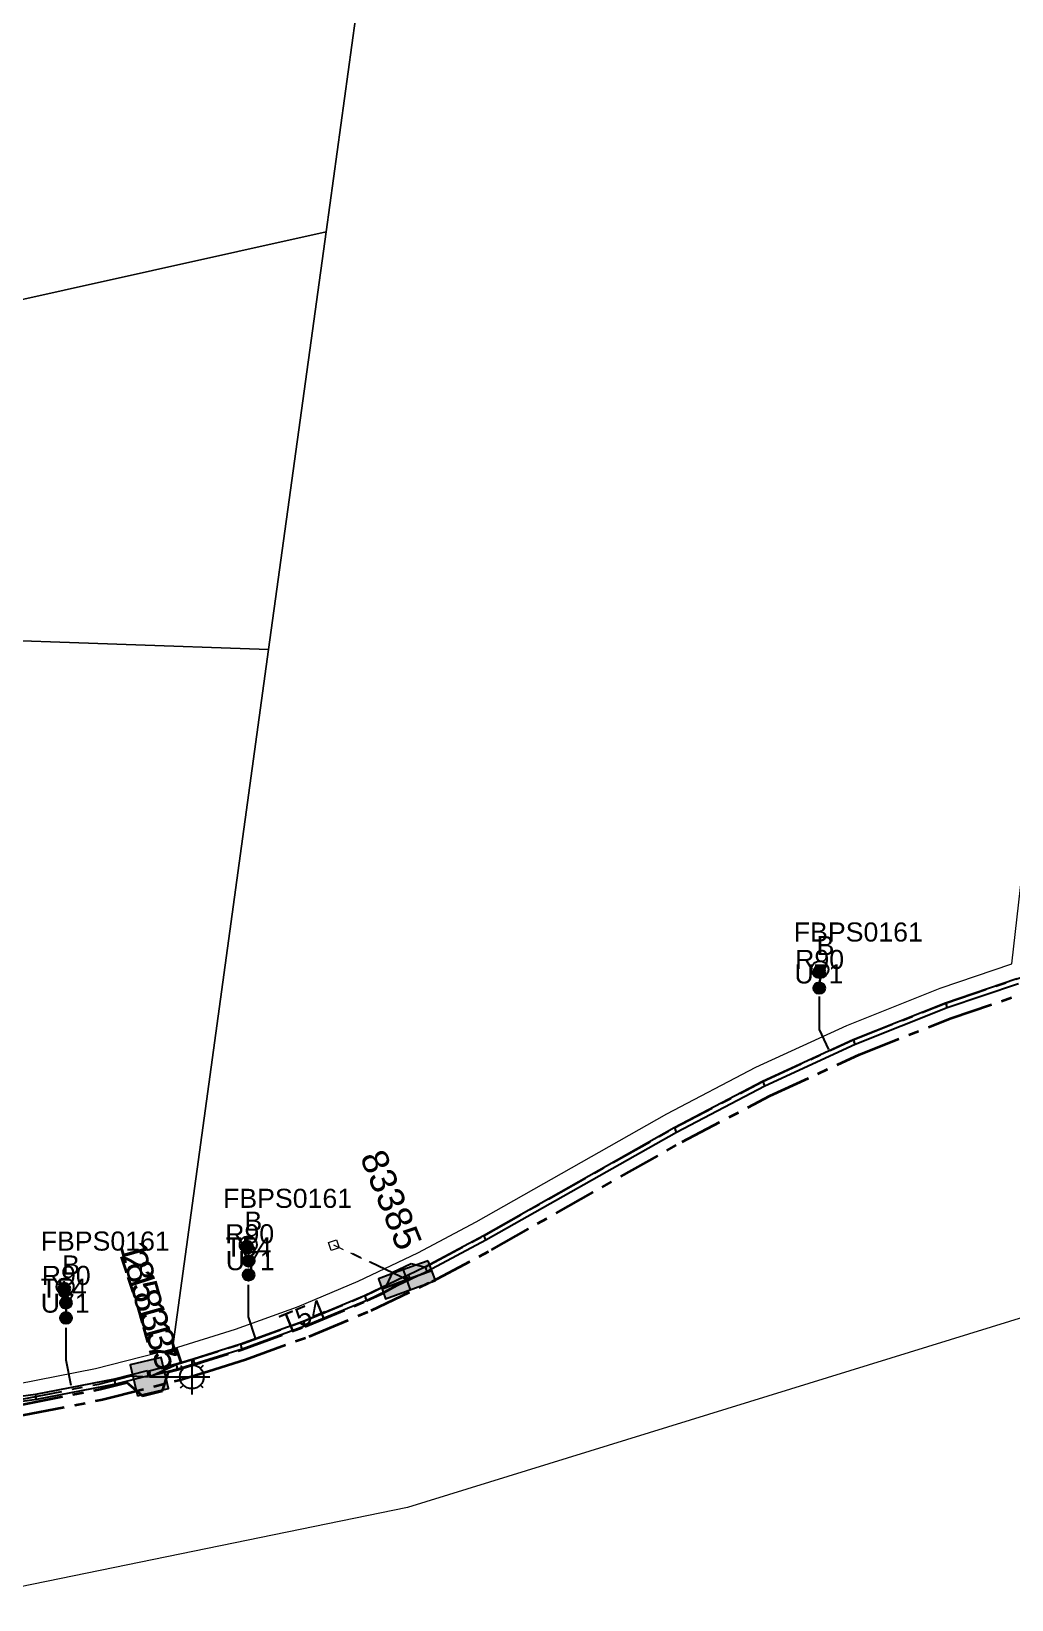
# Model space of a CAD drawing. Header units: metres. Extents: x 244561 to 254068, y 6159332 to 6162744.
# Drawn here: x 251945 to 252037.4, y 6161650.9 to 6161798.6 of the extents above; entities that cross this region are included whole.
import ezdxf
from ezdxf.enums import TextEntityAlignment as Align

# ---------------------------------------------------------------- set-up
doc = ezdxf.new("R2010")
doc.units = ezdxf.units.M
doc.linetypes.add('Cable Exist UG', pattern=[7, 4, -1, 1, -1])
doc.linetypes.add('PHANTOMX2', pattern=[6.6, 3, -0.75, 0.2, -0.75, 0.2, -0.75, 0.2, -0.75])
doc.layers.get('0').update_dxf_attribs({"color": 6})
for name, color, linetype, lineweight in [('_User_HV_Exist', 1, 'Continuous', 35), ('_User_LV_Exist', 5, 'Continuous', 35), ('Cadastre Developer_SP_NEW', 92, 'Continuous', 15), ('Cadastre Land Parcels_SP_EXT', 118, 'Continuous', 15), ('Mains_HV_EXT', 13, 'Continuous', 25), ('Mains_LV_EXT', 163, 'Continuous', 25), ('Mains_SL_EXT', 131, 'Continuous', 25), ('Services_SP_EXT', 42, 'PHANTOMX2', 20)]:
    doc.layers.add(name, color=color, linetype=linetype, lineweight=lineweight)
for name, color, linetype in [('Duct_SP_EXT', 30, 'Continuous'), ('Equip_SP_SL_EXT', 7, 'Continuous'), ('SupportsUG_SP_LV_EXT', 7, 'Continuous'), ('SupportsUG_SP_LV_SL_EXT', 7, 'Continuous'), ('Trench_SP_EXT', 7, 'Continuous')]:
    doc.layers.add(name, color=color, linetype=linetype)
doc.styles.add('COLUMN_LABEL', font='arial.ttf', dxfattribs={"height": 2})
doc.styles.add('iecARIAL', font='arial.ttf', dxfattribs={"height": 2})
doc.styles.add('POLE_LABEL', font='arial.ttf', dxfattribs={"height": 2})
doc.styles.add('SL_LABEL', font='arial.ttf', dxfattribs={"height": 2})
doc.styles.get("Standard").update_dxf_attribs({"font": 'arial.ttf'})

# ---------------------------------------------------------------- blocks, each defined once
blk = doc.blocks.new('COLUMN_EXT')
blk.add_hatch(color=256).paths.add_polyline_path([(1.5, -1.5), (1.5, 1.5), (-1.5, 1.5), (-1.5, -1.5)])
blk.add_lwpolyline([(1.5, 1.5), (-1.5, 1.5), (-1.5, -1.5), (1.5, -1.5)], close=True)
at = {"flags": 9}
for tag, p in [('STREETNAME', (-1.81, 1.6)), ('LOCATION', (-1.81, 1.4)), ('SUBURB', (-1.81, 1.8)), ('NOTES', (-1.81, 2)), ('COLUMN_TYPE', (-1.81, 0.4)), ('OWNED_BY', (-1.81, 0.6)), ('LEGEND', (-1.81, 1.2)), ('USAGE', (-1.81, 1)), ('STATE', (-1.81, 0.8))]:
    blk.add_attdef(tag, text='', height=0.2, rotation=180, dxfattribs=at).set_placement(p, align=Align.MIDDLE_LEFT)
at = {"flags": 1}
blk.add_attdef('Z', (-1.81, 2.35), '', height=0.2, rotation=180, dxfattribs=at)
at = {"flags": 9}
for tag, style, p in [('STRUCTURE_PLANT_NUMBER', 'POLE_LABEL', (-1.81, -0.03)), ('STREET_CODE', 'COLUMN_LABEL', (-1.81, 0.2))]:
    blk.add_attdef(tag, text='', height=0.2, rotation=180, dxfattribs=dict(at, style=style)).set_placement(p, align=Align.MIDDLE_LEFT)
at = {"style": 'COLUMN_LABEL', "width": 0.9, "flags": 8}
blk.add_attdef('ASSET_NUM', text='', height=2, rotation=270, dxfattribs=at).set_placement((2, -4), align=Align.MIDDLE_LEFT)
blk = doc.blocks.new('PILLAR_EXT')
blk.add_hatch(color=256).paths.add_polyline_path([(-2.5, 1), (-2.5, -1), (2.5, -1), (2.5, 1)])
for p, q in [((-2.5, 0), (2.5, 0)), ((0, 1), (0, -1))]:
    blk.add_line(p, q)
at = {"ltscale": 10}
blk.add_line((2.5, 0), (-2.5, 0), dxfattribs=at)
blk.add_lwpolyline([(-2.5, -1), (-1.25, -1), (1.25, -1), (2.5, -1), (2.5, 1), (-2.5, 1)], close=True)
at = {"width": 0.9, "flags": 8}
blk.add_attdef('ASSET_NUM', text='', height=2, rotation=90, dxfattribs=at).set_placement((-2, 4), align=Align.MIDDLE_LEFT)
for tag, p, flags in [('OWNED_BY', (0, -0.2), 9), ('STATE', (0, -0.4), 9), ('SUPPORT_TYPE', (0, -0.6), 9), ('USAGE', (0, -0.8), 9), ('LEGEND', (0, -1), 9), ('LOCATION', (0, -1.2), 9), ('NOTES', (0, -1.4), 9), ('PARENT', (0, -1.6), 9), ('STREETNAME', (0, -1.8), 9), ('SUBURB', (0, -2), 1)]:
    blk.add_attdef(tag, p, '', height=0.2, dxfattribs=dict(flags=flags))
blk = doc.blocks.new('DUCT_EXT')
blk.add_circle((0, 0.8), 0.8)
at = {"flags": 1}
blk.add_attdef('Z', (0, 0), '', height=0.2, dxfattribs=at)
at = {"flags": 9}
for tag, p in [('DUCT_CODE', (0, 0)), ('XSECT_TYPE', (0, -0.2)), ('STATE', (0, -0.6)), ('FB_REFERENCE', (0, -0.4)), ('NOTES', (0, -0.8))]:
    blk.add_attdef(tag, text='', height=0.2, dxfattribs=at).set_placement(p, align=Align.MIDDLE_LEFT)
blk = doc.blocks.new('SL_LANTERN_EXT')
at = {"flags": 9}
for tag, p in [('LRATECODE', (-7.4, 0)), ('LOUTREACHVOCAB', (-7.2, 0)), ('LOUTREACH', (-7, 0)), ('LANTNUMBER', (-6.6, 0)), ('LNEW', (-6.4, 0)), ('LMASTVOCAB', (-6.2, 0)), ('LMAST', (-6, 0)), ('LLAMPVOCAB', (-5.8, 0)), ('LLAMP', (-5.6, 0)), ('LEXIST', (-5.4, 0)), ('LCHARGE3PERCENT', (-5.2, 0)), ('LCHARGE3', (-5, 0)), ('LCHARGE2PERCENT', (-4.8, 0)), ('LCHARGE2', (-4.6, 0)), ('LCHARGE1PERCENT', (-4.4, 0)), ('LCHARGE1', (-4.2, 0)), ('LCATEGORY', (-4, 0)), ('LBRACKETVOCAB', (-3.8, 0)), ('LBRACKET', (-3.6, 0)), ('LKINGHEIGHT', (-3.4, 0)), ('CREPLACE', (-3.2, 0)), ('CREMOVE', (-3, 0)), ('CNUMBER', (-2.8, 0)), ('CNEW', (-2.6, 0)), ('CEXIST', (-2.4, 0)), ('USAGE', (-2.2, 0)), ('STATE', (-2, 0)), ('OWNED_BY', (-1.8, 0)), ('ORIENTATION', (-1.6, 0)), ('OPERATING_VOLTAGE', (-1.4, 0)), ('NO_PHASES', (-1.2, 0)), ('LANTERN_TYPE', (-1, 0)), ('LANTERN_PURPOSE', (-0.8, 0)), ('CONTROL_TYPE', (-0.6, 0)), ('CONSTRUCTED_VOLTAGE', (-0.4, 0))]:
    blk.add_attdef(tag, text='', height=0.001, rotation=270, dxfattribs=at).set_placement(p, align=Align.MIDDLE_LEFT)
at = {"style": 'SL_LABEL', "flags": 9}
blk.add_attdef('STREET_CODE', text='', height=0.001, rotation=270, dxfattribs=at).set_placement((0, 0), align=Align.MIDDLE_LEFT)
at = {"flags": 1}
blk.add_attdef('Z', (0, 0), '', height=0.001, rotation=270, dxfattribs=at)
at = {"width": 0.9}
blk.add_attdef('LNUMBER', text='', height=1, dxfattribs=at).set_placement((7, -1), align=Align.MIDDLE_LEFT)
at = {"flags": 9}
for tag, p in [('LREMOVE', (0, -7.6)), ('LREPLACE', (0, -7.8)), ('LTYPE', (0, -8)), ('LTYPEVOCAB', (0, -8.2)), ('LEGEND', (0, -8.4)), ('SUBURB', (0, -8.6)), ('STREETNAME', (0, -8.8)), ('LOCATION', (0, -9)), ('NOTES', (0, -9.2)), ('MAINTAINED_BY', (0, -9.86))]:
    blk.add_attdef(tag, text='', height=0.001, dxfattribs=at).set_placement(p, align=Align.MIDDLE_LEFT)
blk.add_attdef('OPERATED_BY', (0, -9.61), '', height=0.001, dxfattribs=at)
blk.add_wipeout([(5.69, 0), (5.06, -1.06), (4, -1.69), (2.94, -1.06), (2.31, 0), (2.94, 1.06), (4, 1.69), (5.06, 1.06)])
for p, q in [((4, 1.69), (4, 0)), ((0, 0), (4, 0)), ((2.94, 1.06), (3.2, 0.8)), ((5.06, 1.06), (4.8, 0.8)), ((2.94, -1.06), (3.2, -0.8)), ((4, 0), (5.69, 0)), ((4, 0), (4, -1.69)), ((5.06, -1.06), (4.8, -0.8))]:
    blk.add_line(p, q)
blk.add_circle((4, 0), 1.12)
blk = doc.blocks.new('CCP_EXT')
at = {"flags": 9}
for tag, p in [('STATE', (0, -1.8)), ('LIFE_SUPPORT', (0, -1.6)), ('NOTES', (0, -2))]:
    blk.add_attdef(tag, text='', height=0.2, dxfattribs=at).set_placement(p, align=Align.MIDDLE_LEFT)
blk.add_wipeout([(0, 0.57), (0.57, 0), (0, -0.57), (-0.57, 0)])
blk.add_lwpolyline([(-0.57, 0), (0, 0.57), (0.57, 0), (0, -0.57), (-0.57, 0)])
at = {"flags": 1}
blk.add_attdef('Z', (0, 0), '', height=0.2, dxfattribs=at)
at = {"flags": 9}
for tag, p in [('CCP_TYPE', (0, 0)), ('CONSTRUCTED_VOLTAGE', (0, -0.2)), ('OPERATING_VOLTAGE', (0, -0.6)), ('ORIENTATION', (0, -0.8)), ('OWNED_BY', (0, -1)), ('NO_PHASES', (0, -0.4)), ('USAGE', (0, -1.2)), ('LEGEND', (0, -1.4))]:
    blk.add_attdef(tag, text='', height=0.2, dxfattribs=at).set_placement(p, align=Align.MIDDLE_LEFT)
blk = doc.blocks.new('CABLE_LARGE_EXT')
h = blk.add_hatch(color=256)
edge = h.paths.add_edge_path()
edge.add_arc((0, 0.55), 0.55, 0, 360)
blk.add_circle((0, 0.55), 0.55)
at = {"flags": 1}
blk.add_attdef('Z', (0, 0), '', height=0.2, dxfattribs=at)
at = {"flags": 9}
for tag, p in [('COND_CODE', (0, 0)), ('STATE', (0, -0.4)), ('XSECT_SIZE', (0, -0.6)), ('FB_REFERENCE', (0, -0.2)), ('NOTES', (0, -0.8))]:
    blk.add_attdef(tag, text='', height=0.2, dxfattribs=at).set_placement(p, align=Align.MIDDLE_LEFT)

msp = doc.modelspace()

# ---------------------------------------------------------------- linework, layer by layer
at = {"layer": 'Cadastre Developer_SP_NEW', "linetype": 'Continuous'}
msp.add_lwpolyline([(251898.7113, 6161763.2802), (251972.7807, 6161779.7596), (251972.7807, 6161779.7596), (251980.0347, 6161832.5183)], dxfattribs=at)
msp.add_lwpolyline([(251972.7807, 6161779.7596), (251898.7113, 6161763.2802), (251897.6113, 6161762.4107), (251896.5598, 6161761.4849), (251895.5592, 6161760.5036), (251894.6133, 6161759.4701), (251893.7223, 6161758.3864), (251892.8926, 6161757.2575), (251892.1239, 6161756.0854), (251891.4198, 6161754.8744), (251890.7815, 6161753.6262), (251890.2099, 6161752.346), (251886.4155, 6161743.1814), (251938.7591, 6161741.4183), (251967.3743, 6161740.4411), (251972.7807, 6161779.7596)], close=True, dxfattribs=at)
at = {"layer": 'Cadastre Land Parcels_SP_EXT', "linetype": 'Continuous'}
for points in [[(251898.7113, 6161763.2802), (251972.7807, 6161779.7596), (251972.7807, 6161779.7596), (251980.0347, 6161832.5183)], [(252165.6289, 6161716.8082), (251980.4688, 6161659.6085), (251883.4393, 6161639.7363), (251813.7414, 6161623.297), (251790.4876, 6161619.6015), (251753.783, 6161614.0045), (251718.6048, 6161608.6416), (251691.0582, 6161604.4422), (251683.4246, 6161603.1063), (251648.2202, 6161596.9493), (251618.6696, 6161591.7822), (251589.1189, 6161586.6139), (251574.3226, 6161584.1696), (251555.8402, 6161577.7777), (251517.9467, 6161564.9739), (251470.5788, 6161548.9691), (251423.1895, 6161533.0291), (251360.3179, 6161503.7091), (251314.2861, 6161477.9612), (251260.9887, 6161444.8712), (251251.6398, 6161438.6951), (251185.807, 6161391.0979)]]:
    msp.add_lwpolyline(points, dxfattribs=at)
for points in [[(251964.2491, 6161676.4042), (251970.0904, 6161678.5296), (251975.8231, 6161680.9287), (251981.4359, 6161683.5962), (251986.9176, 6161686.526), (252004.8872, 6161696.6826), (252013.2619, 6161701.0763), (252021.8539, 6161705.029), (252030.6399, 6161708.5281), (252037.3928, 6161710.8183), (252050.1878, 6161823.3638), (251980.0347, 6161832.5183), (251972.7807, 6161779.7596), (251967.3743, 6161740.4411), (251958.3149, 6161674.5569), (251964.2491, 6161676.4042)], [(251972.7807, 6161779.7596), (251898.7113, 6161763.2802), (251897.6113, 6161762.4107), (251896.5598, 6161761.4849), (251895.5592, 6161760.5036), (251894.6133, 6161759.4701), (251893.7223, 6161758.3864), (251892.8926, 6161757.2575), (251892.1239, 6161756.0854), (251891.4198, 6161754.8744), (251890.7815, 6161753.6262), (251890.2099, 6161752.346), (251886.4155, 6161743.1814), (251938.7591, 6161741.4183), (251967.3743, 6161740.4411), (251972.7807, 6161779.7596)], [(251936.2918, 6161670.2599), (251943.7096, 6161671.2734), (251951.0602, 6161672.7069), (251958.3149, 6161674.5569), (251967.3743, 6161740.4411), (251938.7591, 6161741.4183), (251932.7204, 6161696.902), (251928.8271, 6161669.6711), (251936.2918, 6161670.2599)]]:
    msp.add_lwpolyline(points, close=True, dxfattribs=at)
at = {"layer": 'Duct_SP_EXT'}
for p, q in [((252031.1448, 6161707.1577), (252037.8619, 6161709.4357)), ((252031.3108, 6161706.7071), (252038.0155, 6161708.981)), ((252022.4295, 6161703.6867), (252031.1448, 6161707.1577)), ((252022.6188, 6161703.2454), (252031.3108, 6161706.7071)), ((252031.1448, 6161707.1577), (252031.2278, 6161706.9324)), ((252031.3108, 6161706.7071), (252031.2278, 6161706.9324)), ((252013.9065, 6161699.7657), (252022.4295, 6161703.6867)), ((252014.1185, 6161699.3349), (252022.6188, 6161703.2454)), ((252022.4295, 6161703.6867), (252022.5242, 6161703.466)), ((252022.6188, 6161703.2454), (252022.5242, 6161703.466)), ((252005.5858, 6161695.4004), (252013.9065, 6161699.7657)), ((252005.8154, 6161694.9788), (252014.1185, 6161699.3349)), ((252013.9065, 6161699.7657), (252014.0125, 6161699.5503)), ((252014.1185, 6161699.3349), (252014.0125, 6161699.5503)), ((251987.6209, 6161685.2464), (252005.5858, 6161695.4004)), ((251987.8522, 6161684.8258), (252005.8154, 6161694.9788)), ((252005.5858, 6161695.4004), (252005.7006, 6161695.1896)), ((252005.8154, 6161694.9788), (252005.7006, 6161695.1896)), ((251982.0937, 6161682.2924), (251987.6209, 6161685.2464)), ((251987.6209, 6161685.2464), (251987.7366, 6161685.0361)), ((251982.31, 6161681.8637), (251987.8522, 6161684.8258)), ((251987.8522, 6161684.8258), (251987.7366, 6161685.0361)), ((251980.5238, 6161681.5462), (251982.0937, 6161682.2924)), ((251982.0937, 6161682.2924), (251982.2019, 6161682.078)), ((251976.4186, 6161679.5952), (251980.138, 6161681.3628)), ((251976.6144, 6161679.1568), (251980.344, 6161680.9293)), ((251980.138, 6161681.3628), (251980.3119, 6161681.4455)), ((251980.138, 6161681.3628), (251980.241, 6161681.1461)), ((251980.344, 6161680.9293), (251980.241, 6161681.1461)), ((251980.2475, 6161681.4149), (251980.5238, 6161681.5462)), ((251980.2475, 6161681.4149), (251980.3505, 6161681.1981)), ((251980.3119, 6161681.4455), (251980.4149, 6161681.2288)), ((251980.344, 6161680.9293), (251980.518, 6161681.012)), ((251980.4535, 6161680.9814), (251980.3505, 6161681.1981)), ((251980.518, 6161681.012), (251980.4149, 6161681.2288)), ((251980.4535, 6161680.9814), (251980.7298, 6161681.1127)), ((251980.5238, 6161681.5462), (251980.6268, 6161681.3295)), ((251980.7298, 6161681.1127), (251980.6268, 6161681.3295)), ((251980.7298, 6161681.1127), (251982.31, 6161681.8637)), ((251982.31, 6161681.8637), (251982.2019, 6161682.078)), ((251970.6221, 6161677.1693), (251976.4186, 6161679.5952)), ((251976.4186, 6161679.5952), (251976.5165, 6161679.376)), ((251976.6144, 6161679.1568), (251976.5165, 6161679.376)), ((251970.7969, 6161676.7222), (251976.6144, 6161679.1568)), ((251964.716, 6161675.0204), (251970.6221, 6161677.1693)), ((251964.8695, 6161674.5654), (251970.7969, 6161676.7222)), ((251970.6221, 6161677.1693), (251970.7095, 6161676.9458)), ((251970.7969, 6161676.7222), (251970.7095, 6161676.9458)), ((251964.716, 6161675.0204), (251964.7927, 6161674.7929)), ((251964.8695, 6161674.5654), (251964.7927, 6161674.7929)), ((251945.4127, 6161670.2594), (251939.884, 6161669.5047)), ((251945.4912, 6161669.7856), (251939.9489, 6161669.0292)), ((251945.4127, 6161670.2594), (251945.452, 6161670.0225)), ((251945.4912, 6161669.7856), (251945.452, 6161670.0225))]:
    msp.add_line(p, q, dxfattribs=at)
for points in [[(252019.2292, 6161707.7568), (252019.2292, 6161704.6331), (252020.1058, 6161702.7672)], [(251965.4547, 6161680.606), (251965.4547, 6161679.475), (251965.4547, 6161677.5644), (251966.104, 6161675.5581)], [(251948.2748, 6161676.5469), (251948.2748, 6161673.5296), (251948.739, 6161671.1517)]]:
    msp.add_lwpolyline(points, dxfattribs=at)
at = {"layer": 'Trench_SP_EXT', "linetype": 'Cable Exist UG'}
msp.add_lwpolyline([(251980.5603, 6161681.0025), (251975.2827, 6161683.4952)], dxfattribs=at)

# ---------------------------------------------------------------- block references
at = {"layer": 'Duct_SP_EXT'}
for name, p in [('DUCT_EXT', (252019.3076, 6161709.4828)), ('CABLE_LARGE_EXT', (252019.2505, 6161709.5345)), ('CABLE_LARGE_EXT', (252019.2505, 6161707.9863)), ('DUCT_EXT', (251965.449, 6161683.5702)), ('CABLE_LARGE_EXT', (251965.3466, 6161683.6384)), ('CABLE_LARGE_EXT', (251965.4914, 6161682.3011)), ('DUCT_EXT', (251948.202, 6161679.6135)), ('CABLE_LARGE_EXT', (251948.1169, 6161679.6985)), ('CABLE_LARGE_EXT', (251965.483, 6161680.9789)), ('CABLE_LARGE_EXT', (251948.2792, 6161678.338)), ('CABLE_LARGE_EXT', (251948.287, 6161676.9194))]:
    msp.add_blockref(name, p, dxfattribs=at)
at = {"layer": 'SupportsUG_SP_LV_EXT'}
ref = msp.add_blockref('PILLAR_EXT', (251980.4073, 6161681.0748), dxfattribs=dict(at, rotation=199.9085893050002))
ref.add_attrib('ASSET_NUM', '83385', dxfattribs={"layer": '0', "height": 2.5, "rotation": 292.049703, "style": 'iecARIAL'}).set_placement((251981.9073, 6161684.5748), align=Align.TOP_RIGHT)
at = {"layer": 'SupportsUG_SP_LV_SL_EXT'}
ref = msp.add_blockref('COLUMN_EXT', (251956.1416, 6161671.9377), dxfattribs=dict(at, rotation=193.0994495004531))
ref.add_attrib('ASSET_NUM', '218335', dxfattribs={"layer": '0', "height": 2.5, "rotation": 288.177477, "style": 'COLUMN_LABEL'}).set_placement((251958.1416, 6161672.6877), align=Align.MIDDLE_RIGHT)

# ---------------------------------------------------------------- texts
at = {"layer": 'Duct_SP_EXT'}
for s, p in [('FBPS0161', (252016.8497, 6161712.9191)), ('B', (252018.9938, 6161711.6404)), ('R90', (252016.9754, 6161710.3332)), ('U71', (252016.9137, 6161708.9749)), ('FBPS0161', (251963.0807, 6161687.8385)), ('B', (251965.0967, 6161685.6884)), ('FBPS0161', (251945.902, 6161683.8135)), ('R90', (251963.2828, 6161684.4954)), ('T54', (251963.32, 6161683.2556)), ('U71', (251963.335, 6161681.9678)), ('R90', (251945.9989, 6161680.5761)), ('B', (251947.9236, 6161681.5626)), ('T54', (251945.9111, 6161679.3835)), ('U71', (251945.9048, 6161677.9686))]:
    msp.add_text(s, height=1.8, dxfattribs=at).set_placement(p)
at = {"layer": 'Mains_LV_EXT'}
msp.add_text('T54', height=1.8, rotation=22.380591, dxfattribs=at).set_placement((251968.9333, 6161675.9802))

# ---------------------------------------------------------------- next in the draw order: block references
at = {"layer": 'Equip_SP_SL_EXT'}
ref = msp.add_blockref('SL_LANTERN_EXT', (251956.1416, 6161671.9377), dxfattribs=at)
ref.add_attrib('ASSET_NUM', '185117', dxfattribs={"layer": '0', "height": 2.5, "rotation": 285.658345, "style": 'iecARIAL'}).set_placement((251957.6416, 6161673.4377), align=Align.MIDDLE_RIGHT)
at = {"layer": 'Services_SP_EXT', "rotation": 153.4959157751056}
msp.add_blockref('CCP_EXT', (251973.5203, 6161684.3279), dxfattribs=at)

# ---------------------------------------------------------------- next in the draw order: linework, layer by layer
at = {"layer": '_User_HV_Exist', "linetype": 'Cable Exist UG'}
msp.add_lwpolyline([(251944.2002, 6161668.3125), (251951.7185, 6161669.7789), (251959.0563, 6161671.6499), (251961.7171, 6161672.474), (251961.7171, 6161672.474), (251965.2084, 6161673.5608), (251971.1829, 6161675.7347), (251977.0466, 6161678.1886), (251982.7876, 6161680.9171), (251988.3628, 6161683.8968), (252006.3225, 6161694.0478), (252014.5865, 6161698.3834), (252023.0366, 6161702.2709), (252031.6773, 6161705.7122), (252038.3563, 6161707.9772)], dxfattribs=at)
at = {"layer": '_User_LV_Exist', "linetype": 'Cable Exist UG'}
msp.add_lwpolyline([(251939.8121, 6161668.7834), (251943.2301, 6161669.1893), (251943.2301, 6161669.1893), (251944.0367, 6161669.2995), (251951.499, 6161670.7548), (251954.0119, 6161671.3956), (251955.4906, 6161670.1231), (251957.3916, 6161670.6078), (251957.9307, 6161672.3949), (251958.8091, 6161672.6189), (251959.7306, 6161672.9029), (251959.7306, 6161672.9029), (251964.8886, 6161674.5086), (251970.8187, 6161676.6663), (251976.6388, 6161679.1019), (251977.9328, 6161679.717), (251980.3988, 6161681.0715)], dxfattribs=at)
at = {"layer": 'Cadastre Developer_SP_NEW', "linetype": 'Continuous'}
for points in [[(251964.2491, 6161676.4042), (251970.0904, 6161678.5296), (251975.8231, 6161680.9287), (251981.4359, 6161683.5962), (251986.9176, 6161686.526), (252004.8872, 6161696.6826), (252013.2619, 6161701.0763), (252021.8539, 6161705.029), (252030.6399, 6161708.5281), (252037.3928, 6161710.8183), (252050.1878, 6161823.3638), (251980.0347, 6161832.5183), (251972.7807, 6161779.7596), (251967.3743, 6161740.4411), (251958.3149, 6161674.5569), (251964.2491, 6161676.4042)], [(251936.2918, 6161670.2599), (251943.7096, 6161671.2734), (251951.0602, 6161672.7069), (251958.3149, 6161674.5569), (251967.3743, 6161740.4411), (251938.7591, 6161741.4183), (251932.7204, 6161696.902), (251928.8271, 6161669.6711), (251936.2918, 6161670.2599)]]:
    msp.add_lwpolyline(points, close=True, dxfattribs=at)
msp.add_lwpolyline([(252165.6289, 6161716.8082), (251980.4688, 6161659.6085), (251883.4393, 6161639.7363), (251813.7414, 6161623.297), (251790.4876, 6161619.6015), (251753.783, 6161614.0045), (251718.6048, 6161608.6416), (251691.0582, 6161604.4422), (251683.4246, 6161603.1063), (251648.2202, 6161596.9493), (251618.6696, 6161591.7822), (251589.1189, 6161586.6139), (251574.3226, 6161584.1696), (251555.8402, 6161577.7777), (251517.9467, 6161564.9739), (251470.5788, 6161548.9691), (251423.1895, 6161533.0291), (251360.3179, 6161503.7091), (251314.2861, 6161477.9612), (251260.9887, 6161444.8712), (251251.6398, 6161438.6951), (251185.807, 6161391.0979)], dxfattribs=at)
at = {"layer": 'Duct_SP_EXT'}
for p, q in [((251960.2667, 6161673.6353), (251964.716, 6161675.0204)), ((251958.6698, 6161673.1407), (251960.2668, 6161673.6354)), ((251960.2668, 6161673.6354), (251960.2667, 6161673.6353)), ((251960.2667, 6161673.6353), (251960.3378, 6161673.4061)), ((251960.2668, 6161673.6354), (251960.3378, 6161673.4061)), ((251960.4089, 6161673.1769), (251960.3378, 6161673.4061)), ((251960.409, 6161673.1769), (251960.3378, 6161673.4061)), ((251960.409, 6161673.1769), (251964.8695, 6161674.5654)), ((251955.9356, 6161672.4982), (251952.8474, 6161671.7105)), ((251956.0542, 6161672.0331), (251952.9528, 6161671.242)), ((251955.9356, 6161672.4982), (251955.9949, 6161672.2656)), ((251955.9894, 6161672.4572), (251956.126, 6161672.492)), ((251955.9894, 6161672.4572), (251956.0488, 6161672.2246)), ((251956.0542, 6161672.0331), (251955.9949, 6161672.2656)), ((251956.1081, 6161671.9921), (251956.0488, 6161672.2246)), ((251956.1081, 6161671.9921), (251956.2446, 6161672.0269)), ((251956.126, 6161672.492), (251958.6698, 6161673.1407)), ((251956.126, 6161672.492), (251956.1853, 6161672.2594)), ((251956.2446, 6161672.0269), (251956.1853, 6161672.2594)), ((251956.2446, 6161672.0269), (251958.8002, 6161672.6786)), ((251958.6698, 6161673.1407), (251958.735, 6161672.9096)), ((251958.8002, 6161672.6786), (251958.735, 6161672.9096)), ((251958.8002, 6161672.6786), (251960.4089, 6161673.1769)), ((251960.4089, 6161673.1769), (251960.409, 6161673.1769)), ((251952.8474, 6161671.7105), (251945.4127, 6161670.2594)), ((251952.9528, 6161671.242), (251945.4912, 6161669.7856)), ((251952.8474, 6161671.7105), (251952.9001, 6161671.4763)), ((251952.9528, 6161671.242), (251952.9001, 6161671.4763))]:
    msp.add_line(p, q, dxfattribs=at)
at = {"layer": 'Mains_HV_EXT', "linetype": 'Cable Exist UG'}
msp.add_lwpolyline([(251944.2002, 6161668.3125), (251951.7185, 6161669.7789), (251959.0563, 6161671.6499), (251961.7171, 6161672.474), (251961.7171, 6161672.474), (251965.2084, 6161673.5608), (251971.1829, 6161675.7347), (251977.0466, 6161678.1886), (251982.7876, 6161680.9171), (251988.3628, 6161683.8968), (252006.3225, 6161694.0478), (252014.5865, 6161698.3834), (252023.0366, 6161702.2709), (252031.6773, 6161705.7122), (252038.3563, 6161707.9772)], dxfattribs=at)
at = {"layer": 'Mains_LV_EXT', "linetype": 'Cable Exist UG'}
msp.add_lwpolyline([(251939.8121, 6161668.7834), (251943.2301, 6161669.1893), (251943.2301, 6161669.1893), (251944.0367, 6161669.2995), (251951.499, 6161670.7548), (251954.0119, 6161671.3956), (251955.4906, 6161670.1231), (251957.3916, 6161670.6078), (251957.9307, 6161672.3949), (251958.8091, 6161672.6189), (251959.7306, 6161672.9029), (251959.7306, 6161672.9029), (251964.8886, 6161674.5086), (251970.8187, 6161676.6663), (251976.6388, 6161679.1019), (251977.9328, 6161679.717), (251980.3988, 6161681.0715)], dxfattribs=at)
at = {"layer": 'Mains_SL_EXT', "linetype": 'Cable Exist UG'}
for points in [[(251956.1717, 6161671.9497), (251958.7608, 6161673.1247), (251958.7608, 6161673.1247), (251964.7288, 6161674.9824), (251970.6366, 6161677.1322), (251976.4349, 6161679.5586), (251978.5132, 6161680.5464), (251979.0914, 6161681.7887), (251980.8053, 6161682.6031), (251982.1117, 6161682.2566), (251987.6402, 6161685.2114), (252005.6049, 6161695.3652), (252013.9242, 6161699.7298), (252022.4453, 6161703.6499), (252031.1587, 6161707.1202), (252037.8745, 6161709.3977), (252039.4321, 6161709.9218), (252039.4321, 6161709.9218), (252039.8309, 6161710.0559), (252048.004, 6161712.3433), (252052.0564, 6161713.2523), (252054.0779, 6161713.5044)], [(251900.7276, 6161669.3606), (251902.7005, 6161669.4443), (251902.7005, 6161669.4443), (251909.1924, 6161668.6431), (251915.7515, 6161668.1612), (251922.3269, 6161668.0039), (251928.8656, 6161668.1716), (251929.7209, 6161668.237), (251929.7209, 6161668.237), (251936.4523, 6161668.768), (251938.1869, 6161669.0049), (251938.9364, 6161669.7995), (251940.5807, 6161670.0241), (251941.5326, 6161669.4007), (251943.9548, 6161669.793), (251951.3893, 6161671.2429), (251954.4369, 6161672.02), (251956.0658, 6161671.9343)]]:
    msp.add_lwpolyline(points, dxfattribs=at)
at = {"layer": 'Services_SP_EXT'}
msp.add_lwpolyline([(251980.4073, 6161681.0748), (251973.5203, 6161684.3277)], dxfattribs=at)

doc.saveas('drawing.dxf')
